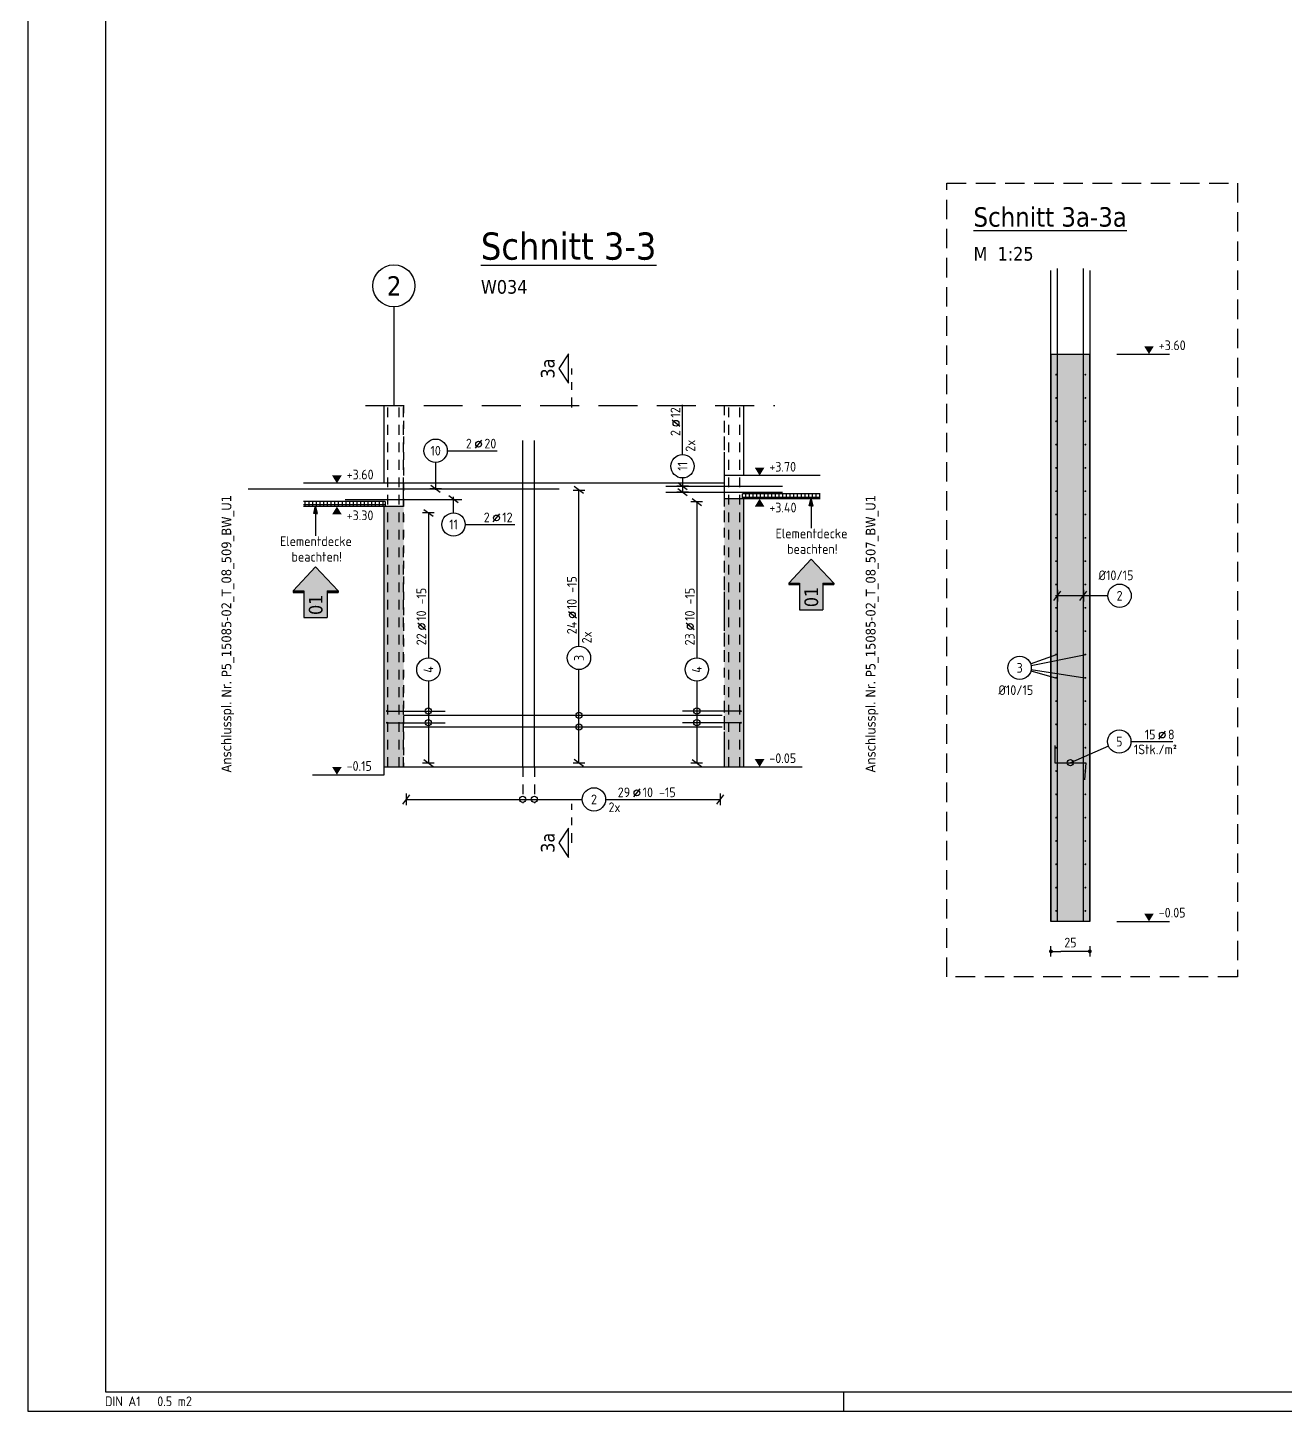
# Model space of a CAD drawing. Extents: x 0 to 54, y 0 to 44.
# Drawn here: x 0 to 16.18, y 0 to 17.8 of the extents above; entities that cross this region are included whole.
import ezdxf
from ezdxf.enums import TextEntityAlignment as Align

# ---------------------------------------------------------------- set-up
doc = ezdxf.new("R2010")
doc.units = 0
doc.header["$LTSCALE"] = 0.5
for name, pattern in [('AUSGEZOGEN', [1000.01, 1000, 0.01]), ('DASHDOTSMALL', [1.05, 0.5, -0.25, 0.05, -0.25]), ('DASHED', [0.75, 0.5, -0.25]), ('DASHEDX2', [1.5, 1, -0.5]), ('HIDDEN', [0.375, 0.25, -0.125]), ('PUNKT', [0.175, 0.05, -0.125]), ('STRICHLINIE', [0.75, 0.5, -0.25]), ('STRICHPUNKT2', [0.55, 0.25, -0.125, 0.05, -0.125]), ('VERDECKT', [0.375, 0.25, -0.125])]:
    doc.linetypes.add(name, pattern=pattern)
for name, color, linetype in [('ACHSEN', 7, 'Continuous'), ('AFU', 7, 'Continuous'), ('BETON', 7, 'Continuous'), ('DETAIL', 7, 'Continuous'), ('DRUEBER', 7, 'Continuous'), ('grau_hell', 7, 'Continuous'), ('grau_mittel', 7, 'Continuous'), ('Halbfertigteile', 7, 'Continuous'), ('HILFE', 7, 'Continuous'), ('INDEX', 7, 'Continuous'), ('koten', 7, 'Continuous'), ('MASSE', 7, 'Continuous'), ('OBJEKT', 7, 'Continuous'), ('RAHMEN', 7, 'Continuous'), ('RND', 7, 'Continuous'), ('RND-1', 7, 'Continuous'), ('SCHNITTE', 7, 'Continuous'), ('SFP_Achsen', 7, 'Continuous'), ('TEXT', 7, 'Continuous'), ('VERDECKT', 7, 'Continuous')]:
    doc.layers.add(name, color=color, linetype=linetype)
doc.styles.add('helv', font='tahoma.ttf')
doc.styles.add('txt', font='isocp.shx')
doc.linetypes.add('AFU_50K', pattern='A,0.15,["/",Standard,S=0.2,R=0,X=-0.01,Y=-0.1],0.07,["/",Standard,S=0.2,R=0,X=-0.01,Y=-0.1],0.15', length=0.37)
doc.linetypes.add('AFU_50L', pattern='A,0.75,["/",Standard,S=0.2,R=0,X=-0.01,Y=-0.1],0.07,["/",Standard,S=0.2,R=0,X=-0.01,Y=-0.1],0.75', length=1.57)
doc.dimstyles.new('DOT_I', dxfattribs={"dimscale": 0.5, "dimtxt": 0.25, "dimasz": 0.25, "dimexe": 0.1, "dimexo": 0.3, "dimgap": 0.1, "dimtad": 1, "dimdec": 3, "dimzin": 3, "dimtxsty": 'txt', "dimblk": 'DOT', "dimblk1": 'DOT', "dimblk2": 'DOT', "dimsah": 1, "dimcen": 0.1, "dimse1": 1, "dimse2": 1, "dimazin": 0, "dimtfac": 1, "dimtdec": 4, "dimtix": 1, "dimtmove": 2, "dimatfit": 3, "dimfxl": 0, "dimtvp": 1, "dimtolj": 1, "dimtzin": 0, "dimarcsym": 0})

# ---------------------------------------------------------------- blocks, each defined once
blk = doc.blocks.new('okrd_o')
at = {"layer": 'koten', "color": 7, "linetype": 'Continuous'}
blk.add_solid([(-0.125, 0.202), (0.125, 0.202), (0, 0)], dxfattribs=at)
at = {"layer": 'koten', "style": 'txt'}
blk.add_attdef('OKRD', (0.25, 0.1), '', height=0.25, dxfattribs=at)
blk = doc.blocks.new('okrd_u')
at = {"layer": 'koten', "color": 7, "linetype": 'Continuous'}
blk.add_solid([(-0.125, -0.202), (0.125, -0.202), (0, 0)], dxfattribs=at)
at = {"layer": 'koten', "style": 'txt'}
blk.add_attdef('OKRD', (0.25, -0.35), '', height=0.25, dxfattribs=at)
blk = doc.blocks.new('DOT')
at = {"layer": 'MASSE', "color": 7, "linetype": 'Continuous'}
for p, q in [((0, 0), (-1, 0)), ((0, 0.54), (0, -0.54))]:
    blk.add_line(p, q, dxfattribs=at)
at = {"layer": 'MASSE', "color": 7, "linetype": 'Continuous', "const_width": 0.2}
blk.add_lwpolyline([(-0.1, 0, 1), (0.1, 0, 1)], format="xyb", close=True, dxfattribs=at)
blk = doc.blocks.new('*D15')
at = {"layer": 'Defpoints', "color": 0, "linetype": 'AUSGEZOGEN', "transparency": 16777216}
for p in [(13.165, 5.918), (13.165, 5.918), (13.665, 5.918)]:
    blk.add_point(p, dxfattribs=at)
at = {"layer": 'MASSE', "color": 0, "linetype": 'AUSGEZOGEN', "lineweight": -2, "transparency": 16777216}
blk.add_line((13.54, 5.918), (13.29, 5.918), dxfattribs=at)
at = {"layer": 'MASSE', "color": 0, "linetype": 'AUSGEZOGEN', "lineweight": -2, "transparency": 16777216, "xscale": 0.125, "yscale": 0.125, "zscale": 0.125, "rotation": 180}
blk.add_blockref('DOT', (13.165, 5.918), dxfattribs=at)
at = {"layer": 'MASSE', "color": 0, "linetype": 'AUSGEZOGEN', "lineweight": -2, "transparency": 16777216, "xscale": 0.125, "yscale": 0.125, "zscale": 0.125}
blk.add_blockref('DOT', (13.665, 5.918), dxfattribs=at)
at = {"layer": 'MASSE', "color": 0, "linetype": 'AUSGEZOGEN', "transparency": 16777216, "insert": (13.415, 6.031), "char_height": 0.125, "attachment_point": 5, "style": 'txt'}
blk.add_mtext('\\A1;25', dxfattribs=at)
blk = doc.blocks.new('RND_LEI')
at = {"layer": 'RND', "color": 7, "linetype": 'Continuous'}
blk.add_line((1.022, 0.066), (1.19, 0.27), dxfattribs=at)
for centre, radius in [((0, 0), 0.3), ((1.106, 0.168), 0.075)]:
    blk.add_circle(centre, radius, dxfattribs=at)
at = {"layer": 'RND', "color": 7, "linetype": 'Continuous', "style": 'txt'}
blk.add_attdef('POSL', text='', height=0.25, dxfattribs=at).set_placement((0, 0), align=Align.MIDDLE)
blk.add_attdef('ANZ', text='', height=0.25, dxfattribs=at).set_placement((0.931, 0.057), align=Align.RIGHT)
for tag, p in [('DUM', (1.253, 0.057)), ('ABSTD', (1.674, 0.057)), ('POSTXT', (0.374, -0.327))]:
    blk.add_attdef(tag, p, '', height=0.25, dxfattribs=at)
blk = doc.blocks.new('RND_HIN')
at = {"layer": 'RND', "color": 7, "linetype": 'Continuous'}
blk.add_circle((0, 0), 0.3, dxfattribs=at)
at = {"layer": 'RND', "color": 7, "linetype": 'Continuous', "style": 'txt'}
blk.add_attdef('POSI', text='', height=0.25, dxfattribs=at).set_placement((0, 0), align=Align.MIDDLE)
blk = doc.blocks.new('lei_gre')
at = {"layer": 'RND', "color": 7, "linetype": 'Continuous'}
for p, q in [((-0.09, -0.12), (0.09, 0.12)), ((0, 0.15), (0, -0.15))]:
    blk.add_line(p, q, dxfattribs=at)
blk = doc.blocks.new('SCHN-2')
at = {"layer": 'SCHNITTE', "color": 6, "linetype": 'Continuous'}
blk.add_lwpolyline([(0.378, 0.088), (0, 0.34), (-0.378, 0.088)], close=True, dxfattribs=at)
at = {"layer": 'SCHNITTE', "color": 1, "linetype": 'DASHDOTSMALL', "style": 'helv'}
blk.add_attdef('SCHN-2', text='', height=0.35, dxfattribs=at).set_placement((0, 0.45), align=Align.CENTER)
blk = doc.blocks.new('DINA1')
at = {"layer": 'RAHMEN'}
for p, q in [((0, 59.4), (0, 0)), ((0, 0), (84.1, 0))]:
    blk.add_line(p, q, dxfattribs=at)
at = {"layer": 'RAHMEN', "color": 5}
for p, q in [((2, 58.9), (2, 0.5)), ((2, 0.5), (83.6, 0.5))]:
    blk.add_line(p, q, dxfattribs=at)
at = {"layer": 'RAHMEN', "color": 7}
blk.add_line((21, 0), (21, 0.5), dxfattribs=at)
at = {"layer": 'RAHMEN', "color": 7, "style": 'txt'}
blk.add_text('DIN A1   0.5 m2', height=0.25, dxfattribs=at).set_placement((1.989, 0.133))
blk = doc.blocks.new('Pfeillinie')
at = {"layer": 'TEXT', "linetype": 'Continuous'}
blk.add_hatch(color=7, dxfattribs=at).paths.add_polyline_path([(0, 0), (-0.8, 0.2), (-0.8, 0), (-0.8, -0.2)])
at = {"layer": 'TEXT', "color": 7, "linetype": 'Continuous'}
for p, q in [((-0.8, 0), (-0.8, 0.2)), ((-0.8, 0.2), (0, 0)), ((-0.8, 0), (-0.8, -0.2)), ((-0.8, -0.2), (0, 0))]:
    blk.add_line(p, q, dxfattribs=at)
blk = doc.blocks.new('hin_ind5')
at = {"layer": 'grau_hell', "linetype": 'AUSGEZOGEN'}
h = blk.add_hatch(color=9, dxfattribs=at)
h.dxf.hatch_style = 2
h.paths.add_polyline_path([(0, 0), (0.619, -0.577), (0.619, -0.3), (1.306, -0.3), (1.306, 0.3), (0.619, 0.3), (0.619, 0.577)])
h.paths.add_polyline_path([(0.34, -0.274), (1.311, -0.274), (1.311, 0.274), (0.34, 0.274)], flags=9)
at = {"layer": 'OBJEKT', "linetype": 'AUSGEZOGEN'}
for points in [[(0.619, 0.3), (0.66, 0.3), (0.66, 0.577), (0.619, 0.577)], [(0.619, -0.577), (0.66, -0.577), (0.66, -0.3), (0.619, -0.3)]]:
    blk.add_hatch(color=1, dxfattribs=at).paths.add_polyline_path(points)
at = {"layer": 'OBJEKT', "color": 1, "linetype": 'AUSGEZOGEN'}
for p, q in [((0, 0), (0.619, 0.577)), ((0.619, 0.577), (0.619, 0.3)), ((0.619, 0.577), (0.66, 0.577)), ((0.66, 0.577), (0.66, 0.3)), ((0, 0), (0.619, -0.577)), ((0.619, 0.3), (1.306, 0.3)), ((1.306, 0.3), (1.306, -0.3)), ((0.619, -0.3), (0.619, -0.577)), ((0.619, -0.3), (1.306, -0.3)), ((0.66, -0.3), (0.66, -0.577))]:
    blk.add_line(p, q, dxfattribs=at)
at = {"layer": 'OBJEKT', "color": 7, "linetype": 'AUSGEZOGEN'}
blk.add_line((0.619, -0.577), (0.66, -0.577), dxfattribs=at)
at = {"layer": 'INDEX', "color": 1, "linetype": 'Continuous', "style": 'helv'}
blk.add_attdef('INDEX', text='', height=0.35, rotation=360, dxfattribs=at).set_placement((1.259, 0), align=Align.MIDDLE_RIGHT)

msp = doc.modelspace()

# ---------------------------------------------------------------- hatches: boundary and pattern name
at = {"layer": 'grau_mittel'}
msp.add_hatch(color=61, dxfattribs=at).paths.add_polyline_path([(13.6651, 13.6036), (13.1651, 13.6036), (13.1651, 6.3036), (13.6651, 6.3036)])
h = msp.add_hatch(color=61, dxfattribs=at)
h.paths.add_polyline_path([(8.9612, 8.2909), (9.2112, 8.2909), (9.2112, 11.7409), (8.9612, 11.7409)])
h.paths.add_polyline_path([(4.8362, 11.6409), (4.5862, 11.6409), (4.5862, 8.2909), (4.8362, 8.2909)])
at = {"layer": 'Halbfertigteile', "linetype": 'AUSGEZOGEN', "transparency": 33554687}
h = msp.add_hatch(dxfattribs=at)
h.set_pattern_fill('ANSI37', color=171, scale=0.015, angle=135, style=0)
h.paths.add_polyline_path([(10.1973, 11.8059), (9.1962, 11.8059), (9.1962, 11.7409), (10.1973, 11.7409)])
h = msp.add_hatch(dxfattribs=at)
h.set_pattern_fill('ANSI37', color=171, scale=0.015, angle=135, style=0)
h.paths.add_polyline_path([(4.6012, 11.7059), (3.548, 11.7059), (3.548, 11.6409), (4.6012, 11.6409)])

# ---------------------------------------------------------------- linework, layer by layer
at = {"layer": 'ACHSEN', "color": 140, "linetype": 'AUSGEZOGEN'}
msp.add_line((4.7112, 14.2108), (4.7112, 12.9424), dxfattribs=at)
at = {"layer": 'AFU', "color": 8, "linetype": 'AFU_50K'}
for p, q in [((13.1651, 13.6036), (13.6651, 13.6036)), ((4.8362, 11.6409), (4.8362, 11.9409)), ((9.2112, 12.0409), (8.9612, 12.0409)), ((8.9612, 12.0409), (8.9612, 11.7409)), ((4.8362, 11.6409), (4.6012, 11.6409)), ((9.1962, 11.7409), (8.9612, 11.7409)), ((13.6651, 6.3036), (13.1651, 6.3036))]:
    msp.add_line(p, q, dxfattribs=at)
at = {"layer": 'AFU', "color": 8, "linetype": 'AFU_50L'}
for p, q in [((8.9612, 11.9409), (4.5862, 11.9409)), ((4.5862, 8.2909), (9.2112, 8.2909))]:
    msp.add_line(p, q, dxfattribs=at)
at = {"layer": 'BETON', "color": 6, "linetype": 'AUSGEZOGEN'}
for p, q in [((13.1651, 13.6036), (13.1651, 14.6778)), ((13.6651, 14.6778), (13.6651, 13.6036)), ((4.5862, 11.9409), (3.548, 11.9409)), ((10.1973, 12.0409), (9.2112, 12.0409)), ((10.1973, 11.8059), (9.1962, 11.8059)), ((9.1962, 11.7409), (9.1962, 11.8059)), ((4.6012, 11.7059), (3.548, 11.7059)), ((4.6012, 11.6409), (3.548, 11.6409)), ((4.6012, 11.7059), (4.6012, 11.6409)), ((10.1973, 11.7409), (9.1962, 11.7409)), ((3.666, 8.1909), (4.5862, 8.1909)), ((9.2112, 8.2909), (9.9655, 8.2909))]:
    msp.add_line(p, q, dxfattribs=at)
at = {"layer": 'BETON', "color": 6, "linetype": 'AUSGEZOGEN', "lineweight": 35}
for p, q in [((13.1651, 13.6036), (13.1651, 6.3036)), ((13.6651, 13.6036), (13.6651, 6.3036))]:
    msp.add_line(p, q, dxfattribs=at)
at = {"layer": 'BETON', "color": 6, "linetype": 'AUSGEZOGEN', "lineweight": -2}
for p, q in [((4.5862, 11.9409), (4.5862, 12.9424)), ((9.2112, 12.9424), (9.2112, 12.0409)), ((4.5862, 8.1909), (4.5862, 11.6409)), ((9.2112, 11.7409), (9.2112, 8.2909))]:
    msp.add_line(p, q, dxfattribs=at)
at = {"layer": 'DETAIL', "color": 102, "linetype": 'STRICHLINIE'}
msp.add_lwpolyline([(11.8252, 5.5895), (11.8252, 15.8038), (15.5634, 15.8038), (15.5634, 5.5895)], close=True, dxfattribs=at)
at = {"layer": 'DRUEBER', "color": 7, "linetype": 'PUNKT'}
for p, q in [((4.8362, 12.9424), (4.8362, 8.2909)), ((8.9612, 12.9424), (8.9612, 8.2909))]:
    msp.add_line(p, q, dxfattribs=at)
at = {"layer": 'HILFE', "color": 102, "linetype": 'AUSGEZOGEN'}
for p, q in [((14.0137, 13.6036), (14.6909, 13.6036)), ((14.0137, 6.3036), (14.6909, 6.3036))]:
    msp.add_line(p, q, dxfattribs=at)
at = {"layer": 'HILFE', "color": 102, "linetype": 'DASHEDX2'}
msp.add_line((4.3446, 12.9424), (9.6112, 12.9424), dxfattribs=at)
at = {"layer": 'RND', "color": 7, "linetype": 'AUSGEZOGEN'}
for p, q in [((8.4249, 12.3097), (8.4249, 12.9497)), ((5.3987, 12.3602), (6.0387, 12.3602)), ((7.0922, 9.8439), (7.0922, 11.8523)), ((8.6087, 11.7019), (8.6087, 9.6945)), ((5.1554, 11.5606), (5.1554, 9.6945)), ((5.6292, 11.4109), (6.2692, 11.4109)), ((7.0922, 8.3423), (7.0922, 9.5439)), ((5.1554, 9.3945), (5.1554, 8.3407)), ((8.6087, 9.3945), (8.6087, 8.3407)), ((14.1937, 8.6175), (14.7337, 8.6175)), ((4.8706, 7.8732), (7.1357, 7.8732)), ((7.4357, 7.8732), (8.9111, 7.8732))]:
    msp.add_line(p, q, dxfattribs=at)
at = {"layer": 'RND', "color": 102, "linetype": 'AUSGEZOGEN'}
for p, q in [((5.2487, 12.2102), (5.2487, 11.8555)), ((8.4249, 12.0097), (8.4249, 11.8283)), ((5.4792, 11.5609), (5.4792, 11.7663)), ((13.8977, 10.4937), (13.2242, 10.4937)), ((12.9032, 9.6175), (13.2368, 9.7385)), ((12.9092, 9.5961), (13.6134, 9.7385)), ((12.9067, 9.5264), (13.2248, 9.4385)), ((12.9104, 9.5438), (13.6014, 9.4385)), ((13.906, 8.558), (13.4154, 8.346))]:
    msp.add_line(p, q, dxfattribs=at)
at = {"layer": 'RND', "color": 102, "linetype": 'VERDECKT'}
for p, q in [((6.369, 8.2909), (6.369, 7.8232)), ((6.519, 8.2909), (6.519, 7.8232))]:
    msp.add_line(p, q, dxfattribs=at)
at = {"layer": 'RND', "color": 1, "linetype": 'AUSGEZOGEN'}
for points in [[(13.248, 6.3036), (13.248, 14.7036)], [(13.5822, 6.3036), (13.5822, 14.7036)], [(6.369, 8.2909), (6.369, 12.4909)], [(6.519, 8.2909), (6.519, 12.4909)], [(2.8362, 11.8711), (6.8362, 11.8711)], [(8.2112, 11.9039), (9.7112, 11.9039)], [(8.2112, 11.8283), (9.7112, 11.8283)], [(4.0862, 11.7332), (5.5862, 11.7332)], [(4.6217, 9.0095), (5.3717, 9.0095)], [(4.8362, 8.9551), (8.9362, 8.9551)], [(9.1757, 9.0095), (8.4257, 9.0095)], [(4.6217, 8.8595), (5.3717, 8.8595)], [(4.8362, 8.8051), (8.9362, 8.8051)], [(9.1757, 8.8595), (8.4257, 8.8595)]]:
    msp.add_lwpolyline(points, dxfattribs=at)
at = {"layer": 'RND', "color": 7, "linetype": 'AUSGEZOGEN'}
for points, const_width in [([(13.2248, 13.3385, 1), (13.2368, 13.3385, 1)], 0.012), ([(13.6014, 13.3385, 1), (13.6134, 13.3385, 1)], 0.012), ([(13.2248, 13.0385, 1), (13.2368, 13.0385, 1)], 0.012), ([(13.6014, 13.0385, 1), (13.6134, 13.0385, 1)], 0.012), ([(13.2248, 12.7385, 1), (13.2368, 12.7385, 1)], 0.012), ([(13.6014, 12.7385, 1), (13.6134, 12.7385, 1)], 0.012), ([(13.2248, 12.4385, 1), (13.2368, 12.4385, 1)], 0.012), ([(13.6014, 12.4385, 1), (13.6134, 12.4385, 1)], 0.012), ([(13.2248, 12.1385, 1), (13.2368, 12.1385, 1)], 0.012), ([(13.6014, 12.1385, 1), (13.6134, 12.1385, 1)], 0.012), ([(13.2248, 11.8385, 1), (13.2368, 11.8385, 1)], 0.012), ([(13.6014, 11.8385, 1), (13.6134, 11.8385, 1)], 0.012), ([(13.2248, 11.5385, 1), (13.2368, 11.5385, 1)], 0.012), ([(13.6014, 11.5385, 1), (13.6134, 11.5385, 1)], 0.012), ([(13.2248, 11.2385, 1), (13.2368, 11.2385, 1)], 0.012), ([(13.6014, 11.2385, 1), (13.6134, 11.2385, 1)], 0.012), ([(13.2248, 10.9385, 1), (13.2368, 10.9385, 1)], 0.012), ([(13.6014, 10.9385, 1), (13.6134, 10.9385, 1)], 0.012), ([(13.2248, 10.6385, 1), (13.2368, 10.6385, 1)], 0.012), ([(13.6014, 10.6385, 1), (13.6134, 10.6385, 1)], 0.012), ([(13.2248, 10.3385, 1), (13.2368, 10.3385, 1)], 0.012), ([(13.6014, 10.3385, 1), (13.6134, 10.3385, 1)], 0.012), ([(13.2248, 10.0385, 1), (13.2368, 10.0385, 1)], 0.012), ([(13.6014, 10.0385, 1), (13.6134, 10.0385, 1)], 0.012), ([(13.2248, 9.7385, 1), (13.2368, 9.7385, 1)], 0.012), ([(13.6014, 9.7385, 1), (13.6134, 9.7385, 1)], 0.012), ([(13.2248, 9.4385, 1), (13.2368, 9.4385, 1)], 0.012), ([(13.6014, 9.4385, 1), (13.6134, 9.4385, 1)], 0.012), ([(13.2248, 9.1385, 1), (13.2368, 9.1385, 1)], 0.012), ([(13.6014, 9.1385, 1), (13.6134, 9.1385, 1)], 0.012), ([(4.6154, 9.0095, 1), (4.6279, 9.0095, 1)], 0.0125), ([(9.1819, 9.0095, -1), (9.1694, 9.0095, -1)], 0.0125), ([(4.6154, 8.8595, 1), (4.6279, 8.8595, 1)], 0.0125), ([(9.1819, 8.8595, -1), (9.1694, 8.8595, -1)], 0.0125), ([(13.2248, 8.8385, 1), (13.2368, 8.8385, 1)], 0.012), ([(13.6014, 8.8385, 1), (13.6134, 8.8385, 1)], 0.012), ([(13.2248, 8.5385, 1), (13.2368, 8.5385, 1)], 0.012), ([(13.6014, 8.5385, 1), (13.6134, 8.5385, 1)], 0.012), ([(13.2248, 8.2385, 1), (13.2368, 8.2385, 1)], 0.012), ([(13.6014, 8.2385, 1), (13.6134, 8.2385, 1)], 0.012), ([(13.2248, 7.9385, 1), (13.2368, 7.9385, 1)], 0.012), ([(13.6014, 7.9385, 1), (13.6134, 7.9385, 1)], 0.012), ([(13.2248, 7.6385, 1), (13.2368, 7.6385, 1)], 0.012), ([(13.6014, 7.6385, 1), (13.6134, 7.6385, 1)], 0.012), ([(13.2248, 7.3385, 1), (13.2368, 7.3385, 1)], 0.012), ([(13.6014, 7.3385, 1), (13.6134, 7.3385, 1)], 0.012), ([(13.2248, 7.0385, 1), (13.2368, 7.0385, 1)], 0.012), ([(13.6014, 7.0385, 1), (13.6134, 7.0385, 1)], 0.012), ([(13.2248, 6.7385, 1), (13.2368, 6.7385, 1)], 0.012), ([(13.6014, 6.7385, 1), (13.6134, 6.7385, 1)], 0.012), ([(13.2248, 6.4385, 1), (13.2368, 6.4385, 1)], 0.012), ([(13.6014, 6.4385, 1), (13.6134, 6.4385, 1)], 0.012)]:
    msp.add_lwpolyline(points, format="xyb", close=True, dxfattribs=dict(at, const_width=const_width))
at = {"layer": 'RND', "color": 7, "linetype": 'HIDDEN'}
for points in [[(4.635, 8.2909), (4.635, 12.9409)], [(4.7785, 8.2909), (4.7785, 12.9409)], [(9.0188, 8.2909), (9.0188, 12.9409)], [(9.1623, 8.2909), (9.1623, 12.9409)]]:
    msp.add_lwpolyline(points, dxfattribs=at)
at = {"layer": 'RND', "color": 102, "linetype": 'AUSGEZOGEN'}
for points in [[(10.081, 11.7517), (10.081, 11.3639)], [(3.7047, 11.6517), (3.7047, 11.2639)]]:
    msp.add_lwpolyline(points, dxfattribs=at)
at = {"layer": 'RND', "color": 7, "linetype": 'AUSGEZOGEN'}
for centre in [(5.1554, 9.0095), (7.0922, 8.9551), (8.6087, 9.0095), (5.1554, 8.8595), (7.0922, 8.8051), (8.6087, 8.8595), (13.4154, 8.346), (6.369, 7.8732), (6.519, 7.8732)]:
    msp.add_circle(centre, 0.04, dxfattribs=at)
at = {"layer": 'RND-1', "color": 1, "linetype": 'AUSGEZOGEN'}
msp.add_lwpolyline([(13.2154, 8.566), (13.2154, 8.346), (13.6154, 8.346), (13.5962, 8.1269)], dxfattribs=at)
at = {"layer": 'SCHNITTE', "color": 6, "linetype": 'STRICHPUNKT2'}
for p, q in [((7.0028, 12.9174), (7.0028, 13.4174)), ((7.0028, 7.3153), (7.0028, 7.8153))]:
    msp.add_line(p, q, dxfattribs=at)
at = {"layer": 'SFP_Achsen', "color": 7, "linetype": 'AUSGEZOGEN'}
msp.add_circle((4.7112, 14.4813), 0.2705, dxfattribs=at)
at = {"layer": 'VERDECKT', "color": 7, "linetype": 'HIDDEN'}
for p, q in [((4.8362, 8.2909), (4.8362, 12.9424)), ((8.9612, 12.9424), (8.9612, 8.2909))]:
    msp.add_line(p, q, dxfattribs=at)

# ---------------------------------------------------------------- block references
at = {"layer": 'koten', "color": 7, "linetype": 'DASHED', "xscale": 0.5, "yscale": 0.5, "zscale": 0.5}
msp.add_blockref('okrd_o', (14.4261, 13.6036), dxfattribs=at).add_auto_attribs({'OKRD': '+3.60'})
at = {"layer": 'koten', "color": 6, "linetype": 'AUSGEZOGEN', "xscale": 0.5, "yscale": 0.5, "zscale": 0.5}
for name, p, values in [('okrd_o', (3.9784, 11.9409), {'OKRD': '+3.60'}), ('okrd_o', (9.4165, 12.0409), {'OKRD': '+3.70'}), ('okrd_u', (3.9784, 11.6409), {'OKRD': '+3.30'}), ('okrd_u', (9.4165, 11.7409), {'OKRD': '+3.40'}), ('okrd_o', (9.4165, 8.2909), {'OKRD': '-0.05'})]:
    msp.add_blockref(name, p, dxfattribs=at).add_auto_attribs(values)
at = {"layer": 'koten', "color": 7, "linetype": 'AUSGEZOGEN'}
ref = msp.add_blockref('okrd_o', (3.9784, 8.1909), dxfattribs=dict(at, xscale=0.5, yscale=0.5, zscale=0.5))
ref.add_attrib('OKRD', '-0.15', (4.1034, 8.2409), dxfattribs={"layer": '0', "color": 0, "linetype": 'ByBlock', "height": 0.125, "style": 'txt'})
ref = msp.add_blockref('okrd_o', (14.4261, 6.3036), dxfattribs=dict(at, xscale=0.5, yscale=0.5, zscale=0.5))
ref.add_attrib('OKRD', '-0.05', (14.5511, 6.3536), dxfattribs={"layer": '0', "color": 0, "linetype": 'ByBlock', "height": 0.125, "style": 'txt'})
at = {"layer": 'OBJEKT', "color": 7, "linetype": 'AUSGEZOGEN'}
ref = msp.add_blockref('hin_ind5', (3.7047, 10.8665), dxfattribs=dict(at, xscale=-0.5, yscale=0.5, zscale=0.5, rotation=90))
ref.add_attrib('INDEX', '01', dxfattribs={"layer": 'INDEX', "color": 1, "linetype": 'Continuous', "height": 0.175, "rotation": 90, "style": 'helv'}).set_placement((3.7047, 10.5093), align=Align.MIDDLE_RIGHT)
ref = msp.add_blockref('hin_ind5', (10.081, 10.9665), dxfattribs=dict(at, xscale=-0.5, yscale=0.5, zscale=0.5, rotation=90))
ref.add_attrib('INDEX', '01', dxfattribs={"layer": 'INDEX', "color": 1, "linetype": 'Continuous', "height": 0.175, "rotation": 90, "style": 'helv'}).set_placement((10.081, 10.6093), align=Align.MIDDLE_RIGHT)
at = {"layer": 'RAHMEN', "color": 7, "linetype": 'AUSGEZOGEN', "xscale": 0.5, "yscale": 0.5, "zscale": 0.5}
msp.add_blockref('DINA1', (0, 0), dxfattribs=at)
at = {"layer": 'RND', "color": 7, "linetype": 'AUSGEZOGEN', "xscale": 0.5, "yscale": 0.5, "zscale": 0.5, "rotation": 90}
for p, values in [((8.4249, 12.1597), {'POSL': '11', 'DUM': '12', 'ANZ': '2', 'POSTXT': '2x'}), ((7.0922, 9.6939), {'POSL': '3', 'DUM': '10', 'ANZ': '24', 'ABSTD': '-15', 'POSTXT': '2x'}), ((5.1554, 9.5445), {'POSL': '4', 'DUM': '10', 'ANZ': '22', 'ABSTD': '-15'}), ((8.6087, 9.5445), {'POSL': '4', 'DUM': '10', 'ANZ': '23', 'ABSTD': '-15'})]:
    msp.add_blockref('RND_LEI', p, dxfattribs=at).add_auto_attribs(values)
at = {"layer": 'RND', "color": 7, "linetype": 'AUSGEZOGEN', "xscale": 0.5, "yscale": 0.5, "zscale": 0.5}
for name, p, values in [('RND_LEI', (5.2487, 12.3602), {'POSL': '10', 'DUM': '20', 'ANZ': '2'}), ('RND_LEI', (5.4792, 11.4109), {'POSL': '11', 'DUM': '12', 'ANZ': '2'}), ('RND_HIN', (14.0477, 10.4937), {'POSI': '2'}), ('RND_HIN', (12.7621, 9.5664), {'POSI': '3'}), ('RND_LEI', (14.0437, 8.6175), {'POSL': '5', 'DUM': '8', 'ANZ': '15', 'POSTXT': '1Stk./m²'}), ('RND_LEI', (7.2857, 7.8732), {'POSL': '2', 'DUM': '10', 'ANZ': '29', 'ABSTD': '-15', 'POSTXT': '2x'})]:
    msp.add_blockref(name, p, dxfattribs=at).add_auto_attribs(values)
at = {"layer": 'RND', "color": 102, "linetype": 'AUSGEZOGEN'}
for name, p, xscale, yscale, zscale, rotation in [('lei_gre', (8.4249, 11.9039), 0.5, 0.5, 0.5, 270.0000000000003), ('lei_gre', (5.2487, 11.8711), 0.5, 0.5, 0.5, 270), ('lei_gre', (5.4792, 11.7332), 0.5, 0.5, 0.5, 90), ('lei_gre', (8.4249, 11.8283), 0.5, 0.5, 0.5, 270.0000000000003), ('Pfeillinie', (10.081, 11.7517), 0.125, 0.125, 0.125, 90), ('Pfeillinie', (3.7047, 11.6517), 0.125, 0.125, 0.125, 90)]:
    msp.add_blockref(name, p, dxfattribs=dict(at, xscale=xscale, yscale=yscale, zscale=zscale, rotation=rotation))
at = {"layer": 'RND', "color": 7, "linetype": 'AUSGEZOGEN', "xscale": 0.5, "yscale": 0.5, "zscale": 0.5}
for p, rotation in [((7.0922, 11.8523), 90), ((5.1554, 11.5606), 270), ((8.6087, 11.7019), 270), ((5.1554, 8.3407), 270), ((7.0922, 8.3423), 90), ((8.6087, 8.3407), 270)]:
    msp.add_blockref('lei_gre', p, dxfattribs=dict(at, rotation=rotation))
for p in [(13.248, 10.4937), (13.5822, 10.4937), (4.8706, 7.8732), (8.9111, 7.8732)]:
    msp.add_blockref('lei_gre', p, dxfattribs=at)
at = {"layer": 'SCHNITTE', "color": 6, "linetype": 'STRICHPUNKT2', "xscale": 0.5, "yscale": 0.5, "zscale": 0.5, "rotation": 90}
for p in [(7.0028, 13.4174), (7.0028, 7.3153)]:
    msp.add_blockref('SCHN-2', p, dxfattribs=at).add_auto_attribs({'SCHN-2': '3a'})

# ---------------------------------------------------------------- texts
at = {"layer": 'SFP_Achsen', "color": 6, "linetype": 'AUSGEZOGEN', "style": 'helv'}
msp.add_text('2', height=0.25, dxfattribs=at).set_placement((4.6206, 14.3551))
at = {"layer": 'TEXT', "color": 6, "linetype": 'AUSGEZOGEN', "style": 'helv'}
msp.add_text('%%USchnitt 3a-3a', height=0.25, dxfattribs=at).set_placement((12.1683, 15.2429))
at = {"layer": 'TEXT', "color": 5, "linetype": 'AUSGEZOGEN', "style": 'helv'}
msp.add_text('%%USchnitt 3-3', height=0.35, dxfattribs=at).set_placement((5.8314, 14.818))
at = {"layer": 'TEXT', "color": 1, "linetype": 'AUSGEZOGEN', "style": 'helv'}
for s, p in [('M  1:25', (12.1683, 14.8054)), ('W034', (5.8314, 14.3805))]:
    msp.add_text(s, height=0.175, dxfattribs=at).set_placement(p)
at = {"layer": 'TEXT', "color": 7, "linetype": 'AUSGEZOGEN', "style": 'helv'}
for s, p in [('Anschlusspl. Nr. P5_15085-02_T_08_509_BW_U1', (2.6187, 8.2197)), ('Anschlusspl. Nr. P5_15085-02_T_08_507_BW_U1', (10.9071, 8.2197))]:
    msp.add_text(s, height=0.125, rotation=90, dxfattribs=at).set_placement(p)
at = {"layer": 'TEXT', "color": 7, "linetype": 'AUSGEZOGEN', "style": 'txt'}
for s, p in [('Elementdecke', (3.2462, 11.1325)), ('Elementdecke', (9.6225, 11.2325)), ('beachten!', (3.3945, 10.933)), ('beachten!', (9.7708, 11.033)), ('%%C10/15', (13.7765, 10.6938)), ('%%C10/15', (12.4881, 9.2171))]:
    msp.add_text(s, height=0.125, dxfattribs=at).set_placement(p)

# ---------------------------------------------------------------- dimensions: what is measured, and where the dimension line sits
at = {"layer": 'MASSE', "color": 7, "linetype": 'AUSGEZOGEN'}
dim = msp.add_linear_dim(base=(13.1651, 5.9182), p1=(13.6651, 5.9182), p2=(13.1651, 5.9182), dimstyle='DOT_I', override={"dimdec": 0, "dimlfac": 50}, dxfattribs=at)
dim.commit()
dim.dimension.update_dxf_attribs({"geometry": '*D15', "text_midpoint": (13.4151, 6.0307)})

doc.saveas('drawing.dxf')
